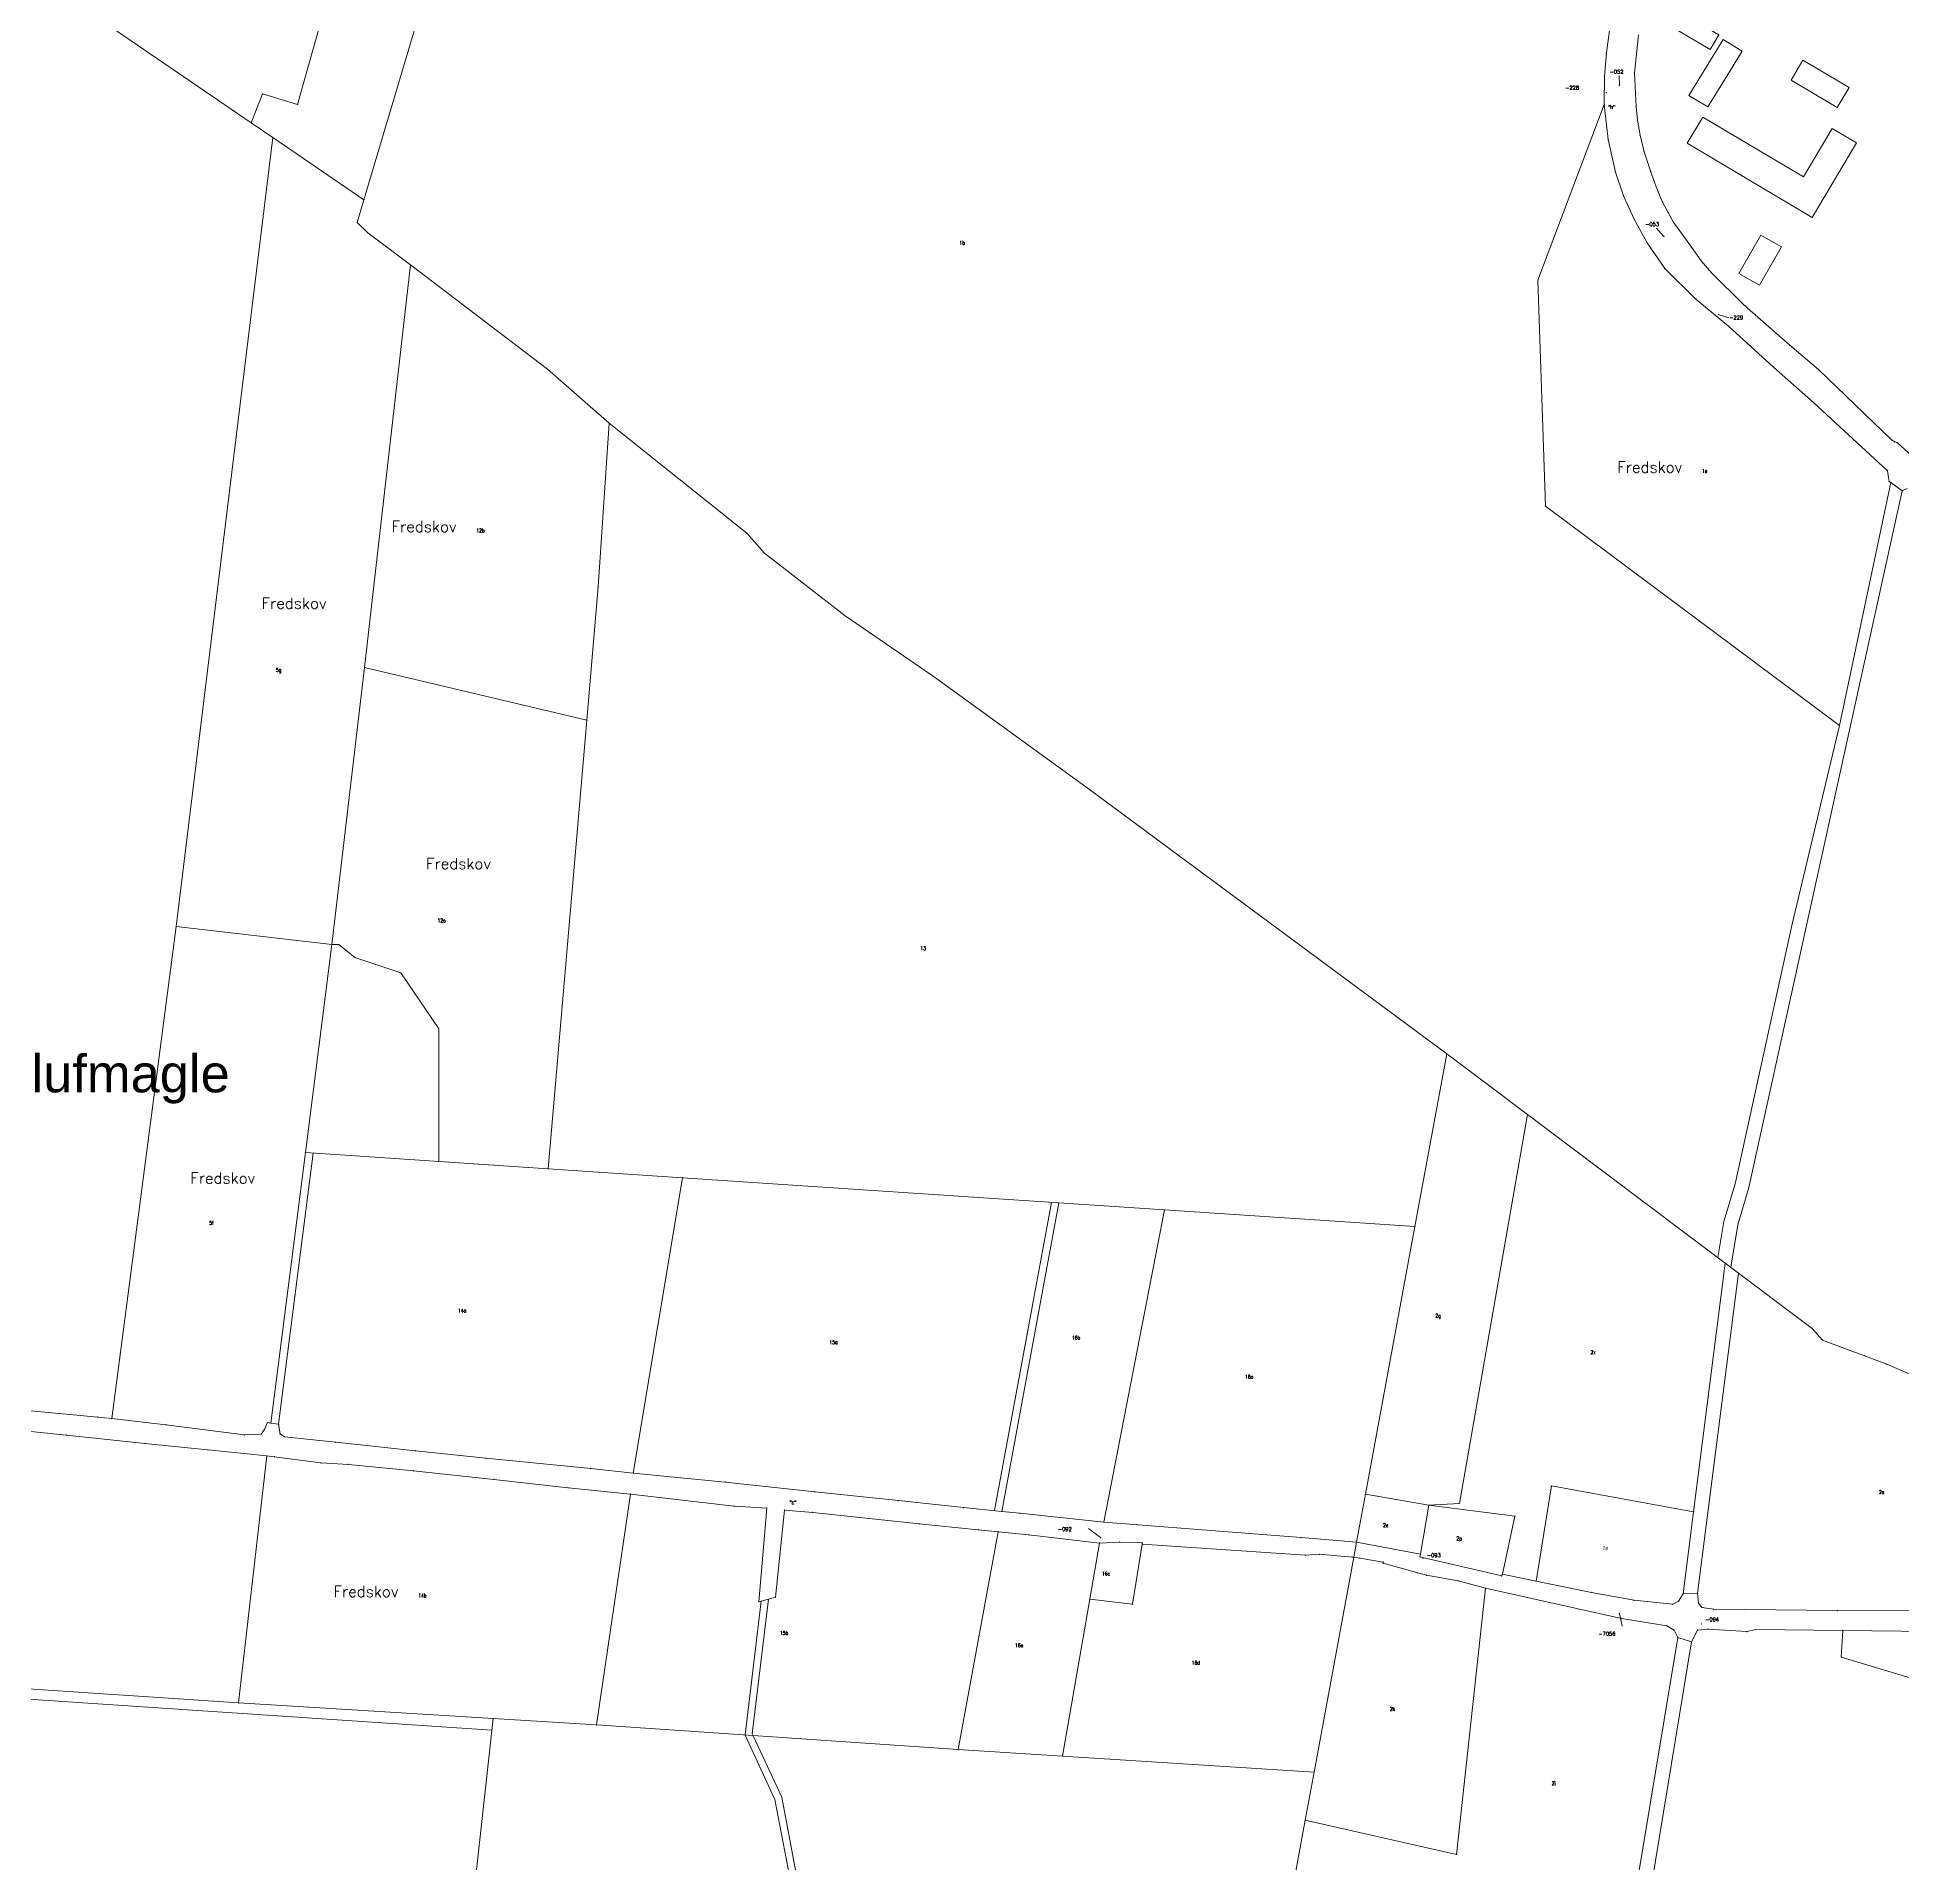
# Model space of a CAD drawing. Header units: millimetres. Extents: x 672113 to 680957, y 6130092 to 6137781.
# Drawn here: x 675262 to 676256, y 6131054 to 6132027 of the extents above; entities that cross this region are included whole.
import ezdxf

# ---------------------------------------------------------------- set-up
doc = ezdxf.new("R2010")
doc.units = ezdxf.units.MM
doc.header["$LTSCALE"] = 0.5
for name, color, linetype, lineweight in [('ADMN_GR', 1, 'Continuous', 5), ('bygning', 1, 'Continuous', 5), ('FREDSKOV', 1, 'Continuous', 5), ('FRSKOV_L', 1, 'Continuous', 5), ('OPTAGETVEJ', 1, 'Continuous', 5), ('skel', 142, 'Continuous', 5), ('SKELKREDS', 1, 'Continuous', 5), ('SKELPKT', 1, 'Continuous', 5), ('SKOV_TEKST', 1, 'Continuous', 5)]:
    doc.layers.add(name, color=color, linetype=linetype, lineweight=lineweight)
for name, color, linetype, lineweight, plot in [('FIKS_PILE', 9, 'Continuous', 5, False), ('FIKS_TEKST', 6, 'Continuous', 5, False), ('FIKSPUNKT', 1, 'Continuous', 5, False)]:
    doc.layers.add(name, color=color, linetype=linetype, lineweight=lineweight, plot=plot)
doc.layers.add('MATRNR', color=12, linetype='Continuous')
doc.layers.add('Tekst-stor', color=7, linetype='Continuous')
doc.styles.add('Ariel', font='arial.ttf')
doc.styles.get("Standard").update_dxf_attribs({"font": 'romans.shx', "width": 0.75})

# ---------------------------------------------------------------- blocks, each defined once
blk = doc.blocks.new('270552_270552.DWG_FMEBLOCK32')
at = {"layer": 'FIKS_PILE', "color": 6}
blk.add_line((-3.26, 2.35), (3.26, -2.35), dxfattribs=at)
blk = doc.blocks.new('270554_270554.DWG_FMEBLOCK46')
at = {"layer": 'FIKS_PILE', "color": 6}
blk.add_line((-0.1, 2.63), (0.1, -2.63), dxfattribs=at)
blk = doc.blocks.new('270554_270554.DWG_FMEBLOCK47')
at = {"layer": 'FIKS_PILE', "color": 6}
blk.add_line((-1.96, 2.16), (1.96, -2.16), dxfattribs=at)
blk = doc.blocks.new('270554_270554.DWG_FMEBLOCK48')
at = {"layer": 'FIKS_PILE', "color": 6}
blk.add_line((2.81, -0.91), (-2.81, 0.91), dxfattribs=at)
blk = doc.blocks.new('270555_270555.DWG_FMEBLOCK3')
at = {"layer": 'FIKS_PILE', "color": 6}
blk.add_line((0.75, -3.37), (-0.75, 3.37), dxfattribs=at)

msp = doc.modelspace()

# ---------------------------------------------------------------- linework, layer by layer
at = {"layer": 'ADMN_GR', "color": 220}
for p, q in [((675376.42, 6131981.32), (675290.54, 6132039.93)), ((675376.42, 6131981.32), (675290.54, 6132039.93)), ((675387.82, 6131973.53), (675376.42, 6131981.32)), ((675387.82, 6131973.53), (675376.42, 6131981.32)), ((675436.39, 6131940.37), (675387.82, 6131973.53)), ((675436.39, 6131940.37), (675387.82, 6131973.53)), ((675432.83, 6131928.32), (675436.39, 6131940.37)), ((675432.83, 6131928.32), (675436.39, 6131940.37)), ((675438.48, 6131922.72), (675432.83, 6131928.32)), ((675438.48, 6131922.72), (675432.83, 6131928.32)), ((675461.23, 6131905.69), (675438.48, 6131922.72)), ((675461.23, 6131905.69), (675438.48, 6131922.72)), ((675534.14, 6131850.15), (675461.23, 6131905.69)), ((675534.14, 6131850.15), (675461.23, 6131905.69)), ((675567.04, 6131821.33), (675534.14, 6131850.15)), ((675567.04, 6131821.33), (675534.14, 6131850.15)), ((675640.31, 6131762.89), (675567.04, 6131821.33)), ((675640.31, 6131762.89), (675567.04, 6131821.33)), ((675649.72, 6131752.22), (675640.31, 6131762.89)), ((675649.72, 6131752.22), (675640.31, 6131762.89)), ((675692.67, 6131718.87), (675649.72, 6131752.22)), ((675692.67, 6131718.87), (675649.72, 6131752.22)), ((675739.5, 6131686.67), (675692.67, 6131718.87)), ((675739.5, 6131686.67), (675692.67, 6131718.87)), ((675822.86, 6131626.31), (675739.5, 6131686.67)), ((675822.86, 6131626.31), (675739.5, 6131686.67)), ((676013.08, 6131485.5), (675822.86, 6131626.31)), ((676013.08, 6131485.5), (675822.86, 6131626.31)), ((675996.09, 6131393.56), (676013.08, 6131485.5)), ((675996.09, 6131393.56), (676013.08, 6131485.5)), ((676056.12, 6131453.17), (676013.08, 6131485.5)), ((676056.12, 6131453.17), (676013.08, 6131485.5)), ((676161.37, 6131374.08), (676056.12, 6131453.17)), ((676161.37, 6131374.08), (676056.12, 6131453.17)), ((675969.74, 6131250.96), (675996.09, 6131393.56)), ((675969.74, 6131250.96), (675996.09, 6131393.56)), ((676207.67, 6131339.3), (676161.37, 6131374.08)), ((676207.67, 6131339.3), (676161.37, 6131374.08)), ((676207.67, 6131339.3), (676213.24, 6131333.04)), ((676207.67, 6131339.3), (676213.24, 6131333.04)), ((676213.24, 6131333.04), (676235.48, 6131324.72)), ((676213.24, 6131333.04), (676235.48, 6131324.72)), ((676235.48, 6131324.72), (676247.35, 6131320.19)), ((676235.48, 6131324.72), (676247.35, 6131320.19)), ((676247.35, 6131320.19), (676283.85, 6131304.47)), ((676247.35, 6131320.19), (676283.85, 6131304.47)), ((675965.02, 6131225.4), (675969.74, 6131250.96)), ((675965.02, 6131225.4), (675969.74, 6131250.96)), ((675963.54, 6131217.41), (675965.02, 6131225.4)), ((675963.54, 6131217.41), (675965.02, 6131225.4)), ((675942.41, 6131103.04), (675963.54, 6131217.41)), ((675942.41, 6131103.04), (675963.54, 6131217.41)), ((675937.67, 6131077.39), (675942.41, 6131103.04)), ((675937.67, 6131077.39), (675942.41, 6131103.04)), ((675930.17, 6131036.76), (675937.67, 6131077.39)), ((675930.17, 6131036.76), (675937.67, 6131077.39))]:
    msp.add_line(p, q, dxfattribs=at)
at = {"layer": 'bygning'}
for points in [[(676153.36, 6132020.49, 52.91), (676157.9, 6132028.24, 52.92), (676132.24, 6132043.29, 52.92), (676127.7, 6132035.54, 52.92)], [(676160.31, 6132025.79, 52.94), (676142.05, 6131996, 52.88), (676152.12, 6131989.83, 52.91), (676161.28, 6132004.76, 52.91), (676170.38, 6132019.61, 52.91)], [(676227.31, 6132000.25, 55.24), (676202.75, 6132014.77, 55.09), (676196.41, 6132004.04, 55.08), (676220.97, 6131989.52, 55.08)], [(676231.23, 6131970.73, 54.77), (676218.27, 6131978.42, 53.98), (676203, 6131952.67, 53.97), (676149.38, 6131984.46, 53.98), (676141.08, 6131970.47, 53.97), (676207.66, 6131930.99, 54.48)], [(676191.24, 6131915.32, 52.89), (676180.36, 6131921.55, 52.35), (676168.69, 6131901.17, 52.35), (676179.57, 6131894.94, 53.75)]]:
    msp.add_polyline3d(points, close=True, dxfattribs=at)
at = {"layer": 'FIKSPUNKT', "color": 6}
for p in [(676105.01, 6132001.24), (676098.1, 6131997.48), (676128.7, 6131920.87), (676157.61, 6131879.3), (675828.75, 6131227.92), (676000.45, 6131216.92), (676104.94, 6131187.45), (676148.65, 6131181.85)]:
    msp.add_point(p, dxfattribs=at)
at = {"layer": 'FREDSKOV', "color": 7}
for points in [[(676061.62, 6131897.58), (676065.57, 6131777.25), (676222.17, 6131660.37), (676249.49, 6131789.73), (676248.6, 6131790.36), (676248.04, 6131794.58), (676247.84, 6131796.06), (676208.31, 6131832.46), (676187.08, 6131851.3), (676163.01, 6131873.1), (676145.73, 6131887.51), (676129.14, 6131903.73), (676119.73, 6131917.49), (676112.89, 6131930.01), (676107.2, 6131942.55), (676102.88, 6131955.18), (676098.95, 6131972.44), (676096.89, 6131991.15)], [(675387.82, 6131973.53), (675336.45, 6131553.37), (675419.28, 6131543.77), (675436.78, 6131691.37), (675461.23, 6131905.69), (675438.48, 6131922.72), (675432.83, 6131928.32), (675436.39, 6131940.37)], [(675461.23, 6131905.69), (675436.78, 6131691.37), (675555.07, 6131663.17), (675561.07, 6131734.23), (675567.04, 6131821.33), (675534.14, 6131850.15)], [(675419.28, 6131543.77), (675422.99, 6131543.84), (675431.55, 6131536.88), (675456.07, 6131528.7), (675476.34, 6131498.93), (675476.32, 6131428.22), (675534.59, 6131424.31), (675555.07, 6131663.17), (675436.78, 6131691.37)], [(675302.06, 6131291.23), (675330.92, 6131288), (675372.79, 6131282.61), (675381.68, 6131283.04), (675383.43, 6131285.48), (675385.02, 6131289.18), (675386.81, 6131288.89), (675405.23, 6131432.99), (675419.28, 6131543.77), (675336.45, 6131553.37)], [(675384.68, 6131271.37), (675369.64, 6131139.81), (675505.18, 6131131.53), (675560.19, 6131128.08), (675578.36, 6131251.09), (675545.08, 6131254.44), (675505.63, 6131258.83), (675462.88, 6131263.36), (675428.16, 6131266.86), (675413.46, 6131267.68), (675388.67, 6131270.95)]]:
    msp.add_lwpolyline(points, close=True, dxfattribs=at)
at = {"layer": 'FRSKOV_L', "color": 64, "true_color": 0x5fa000}
for p, q in [((676096.89, 6131991.15), (676061.62, 6131897.58)), ((676098.95, 6131972.44), (676096.89, 6131991.15)), ((675387.82, 6131973.53), (675336.45, 6131553.37)), ((675436.39, 6131940.37), (675387.82, 6131973.53)), ((676102.88, 6131955.18), (676098.95, 6131972.44)), ((676107.2, 6131942.55), (676102.88, 6131955.18)), ((675432.83, 6131928.32), (675436.39, 6131940.37)), ((676112.89, 6131930.01), (676107.2, 6131942.55)), ((676119.73, 6131917.49), (676112.89, 6131930.01)), ((675438.48, 6131922.72), (675432.83, 6131928.32)), ((675461.23, 6131905.69), (675438.48, 6131922.72)), ((676129.14, 6131903.73), (676119.73, 6131917.49)), ((675461.23, 6131905.69), (675436.78, 6131691.37)), ((675436.78, 6131691.37), (675461.23, 6131905.69)), ((675534.14, 6131850.15), (675461.23, 6131905.69)), ((676145.73, 6131887.51), (676129.14, 6131903.73)), ((676061.62, 6131897.58), (676065.57, 6131777.25)), ((676163.01, 6131873.1), (676145.73, 6131887.51)), ((676187.08, 6131851.3), (676163.01, 6131873.1)), ((675567.04, 6131821.33), (675534.14, 6131850.15)), ((676208.31, 6131832.46), (676187.08, 6131851.3)), ((676247.84, 6131796.06), (676208.31, 6131832.46)), ((675561.07, 6131734.23), (675567.04, 6131821.33)), ((676248.04, 6131794.58), (676247.84, 6131796.06)), ((676248.6, 6131790.36), (676248.04, 6131794.58)), ((676249.49, 6131789.73), (676248.6, 6131790.36)), ((676222.17, 6131660.37), (676249.49, 6131789.73)), ((676065.57, 6131777.25), (676222.17, 6131660.37)), ((675555.07, 6131663.17), (675561.07, 6131734.23)), ((675436.78, 6131691.37), (675419.28, 6131543.77)), ((675419.28, 6131543.77), (675436.78, 6131691.37)), ((675555.07, 6131663.17), (675436.78, 6131691.37)), ((675436.78, 6131691.37), (675555.07, 6131663.17)), ((675534.59, 6131424.31), (675555.07, 6131663.17)), ((675336.45, 6131553.37), (675302.06, 6131291.23)), ((675419.28, 6131543.77), (675336.45, 6131553.37)), ((675336.45, 6131553.37), (675419.28, 6131543.77)), ((675405.23, 6131432.99), (675419.28, 6131543.77)), ((675419.28, 6131543.77), (675422.99, 6131543.84)), ((675422.99, 6131543.84), (675431.55, 6131536.88)), ((675431.55, 6131536.88), (675456.07, 6131528.7)), ((675456.07, 6131528.7), (675476.34, 6131498.93)), ((675476.34, 6131498.93), (675476.32, 6131428.22)), ((675386.81, 6131288.89), (675405.23, 6131432.99)), ((675476.32, 6131428.22), (675534.59, 6131424.31)), ((675302.06, 6131291.23), (675330.92, 6131288)), ((675330.92, 6131288), (675372.79, 6131282.61)), ((675381.68, 6131283.04), (675383.43, 6131285.48)), ((675383.43, 6131285.48), (675385.02, 6131289.18)), ((675385.02, 6131289.18), (675386.81, 6131288.89)), ((675372.79, 6131282.61), (675381.68, 6131283.04)), ((675384.68, 6131271.37), (675369.64, 6131139.81)), ((675388.67, 6131270.95), (675384.68, 6131271.37)), ((675413.46, 6131267.68), (675388.67, 6131270.95)), ((675428.16, 6131266.86), (675413.46, 6131267.68)), ((675462.88, 6131263.36), (675428.16, 6131266.86)), ((675505.63, 6131258.83), (675462.88, 6131263.36)), ((675545.08, 6131254.44), (675505.63, 6131258.83)), ((675578.36, 6131251.09), (675545.08, 6131254.44)), ((675560.19, 6131128.08), (675578.36, 6131251.09)), ((675369.64, 6131139.81), (675505.18, 6131131.53)), ((675505.18, 6131131.53), (675560.19, 6131128.08))]:
    msp.add_line(p, q, dxfattribs=at)
at = {"layer": 'OPTAGETVEJ', "color": 8}
for p, q in [((676255.64, 6131785.3), (676204.27, 6131552.24)), ((676222.17, 6131660.37), (676196.75, 6131553.82)), ((676196.75, 6131553.82), (676166.56, 6131416.32)), ((676204.27, 6131552.24), (676174.01, 6131414.41)), ((675409.44, 6131432.67), (675390.97, 6131288.26)), ((676166.56, 6131416.32), (676160.65, 6131396.26)), ((676174.01, 6131414.41), (676168.14, 6131394.51)), ((675802.64, 6131406.34), (675772.24, 6131242.28)), ((675802.65, 6131406.39), (675802.64, 6131406.34)), ((676160.65, 6131396.26), (676157.4, 6131377.07)), ((676168.14, 6131394.51), (676164.31, 6131371.88)), ((676146.62, 6131198.2), (676168.36, 6131368.78)), ((675772.24, 6131242.28), (675772.23, 6131242.23)), ((675647.96, 6131194), (675639.37, 6131122.77)), ((675651.89, 6131195.07), (675643.24, 6131123.38)), ((675647.97, 6131194.05), (675647.96, 6131194)), ((675651.89, 6131195.12), (675651.89, 6131195.07)), ((676121.85, 6131041.77), (676143.37, 6131172.31)), ((675504.45, 6131125.34), (674980.27, 6131160.25)), ((675504.5, 6131125.34), (675504.45, 6131125.34)), ((675639.37, 6131122.77), (675639.41, 6131122.69)), ((675639.41, 6131122.69), (675655.3, 6131088.41)), ((675643.24, 6131123.38), (675643.7, 6131122.39)), ((675643.7, 6131122.39), (675658.91, 6131089.57)), ((675655.3, 6131088.41), (675663.21, 6131046.94)), ((675658.91, 6131089.57), (675666.84, 6131048))]:
    msp.add_line(p, q, dxfattribs=at)
at = {"layer": 'skel', "color": 40}
for p, q in [((675571.86, 6132397.78), (675436.39, 6131940.37)), ((675401.09, 6131991.22), (675462.51, 6132210.89)), ((676099.66, 6132030.62), (676098.12, 6132018.62)), ((676098.12, 6132018.62), (676097.02, 6132006.22)), ((676115.18, 6132028.22), (676113.01, 6132007.88)), ((676097.02, 6132006.22), (676096.89, 6131991.15)), ((676113.01, 6132007.88), (676113.91, 6131990.11)), ((675376.42, 6131981.32), (675382.45, 6131996.75)), ((675382.45, 6131996.75), (675401.09, 6131991.22)), ((676061.62, 6131897.58), (676096.89, 6131991.15)), ((676096.89, 6131991.15), (676098.95, 6131972.44)), ((676113.91, 6131990.11), (676114.6, 6131982.8)), ((676114.6, 6131982.8), (676116.03, 6131974.78)), ((675387.82, 6131973.53), (675336.45, 6131553.37)), ((676098.95, 6131972.44), (676102.88, 6131955.18)), ((676116.03, 6131974.78), (676118.1, 6131966)), ((676118.1, 6131966), (676121.68, 6131955.28)), ((676102.88, 6131955.18), (676107.2, 6131942.55)), ((676121.68, 6131955.28), (676123.38, 6131950.57)), ((676123.38, 6131950.57), (676125.55, 6131944.95)), ((676107.2, 6131942.55), (676112.89, 6131930.01)), ((676125.55, 6131944.95), (676127.98, 6131939.2)), ((676127.98, 6131939.2), (676131, 6131933.54)), ((676112.89, 6131930.01), (676119.73, 6131917.49)), ((676131, 6131933.54), (676133.89, 6131928.35)), ((676133.89, 6131928.35), (676136.56, 6131924.48)), ((676136.56, 6131924.48), (676143.39, 6131915.11)), ((676119.73, 6131917.49), (676129.14, 6131903.73)), ((676143.39, 6131915.11), (676148.59, 6131907.81)), ((675461.23, 6131905.69), (675436.78, 6131691.37)), ((676129.14, 6131903.73), (676145.73, 6131887.51)), ((676148.59, 6131907.81), (676154.16, 6131901.33)), ((676154.16, 6131901.33), (676170.88, 6131884.82)), ((676065.57, 6131777.25), (676061.62, 6131897.58)), ((676145.73, 6131887.51), (676163.01, 6131873.1)), ((676170.88, 6131884.82), (676174.61, 6131881.48)), ((676174.61, 6131881.48), (676177.37, 6131879.17)), ((676163.01, 6131873.1), (676187.08, 6131851.3)), ((676177.37, 6131879.17), (676195.69, 6131862.89)), ((676195.69, 6131862.89), (676210.99, 6131849.98)), ((676187.08, 6131851.3), (676208.31, 6131832.46)), ((676210.99, 6131849.98), (676249.83, 6131812.47)), ((676208.31, 6131832.46), (676247.84, 6131796.06)), ((675567.04, 6131821.33), (675561.07, 6131734.23)), ((676251.64, 6131811.47), (676249.83, 6131812.47)), ((676252.92, 6131811.09), (676251.64, 6131811.47)), ((676261.1, 6131803.74), (676252.92, 6131811.09)), ((676247.84, 6131796.06), (676248.04, 6131794.58)), ((676248.04, 6131794.58), (676248.6, 6131790.36)), ((676248.6, 6131790.36), (676249.49, 6131789.73)), ((676249.49, 6131789.73), (676222.17, 6131660.37)), ((676249.49, 6131789.73), (676255.64, 6131785.3)), ((676255.64, 6131785.3), (676258.28, 6131786.6)), ((676222.17, 6131660.37), (676065.57, 6131777.25)), ((675561.07, 6131734.23), (675555.07, 6131663.17)), ((675436.78, 6131691.37), (675419.28, 6131543.77)), ((675436.78, 6131691.37), (675555.07, 6131663.17)), ((675555.07, 6131663.17), (675534.59, 6131424.31)), ((675336.45, 6131553.37), (675302.06, 6131291.23)), ((675336.45, 6131553.37), (675419.28, 6131543.77)), ((675419.28, 6131543.77), (675405.23, 6131432.99)), ((676019.8, 6131246.09), (676056.12, 6131453.17)), ((675405.23, 6131432.99), (675386.81, 6131288.89)), ((675405.23, 6131432.99), (675534.59, 6131424.31)), ((675534.59, 6131424.31), (675606.09, 6131419.52)), ((675606.09, 6131419.52), (675579.85, 6131262.2)), ((675606.09, 6131419.52), (675806.38, 6131406.14)), ((675806.38, 6131406.14), (675776.17, 6131241.83)), ((675806.38, 6131406.14), (675862.66, 6131402.38)), ((675862.66, 6131402.38), (675830.38, 6131236.19)), ((675862.66, 6131402.38), (675996.09, 6131393.56)), ((676144.48, 6131241.69), (676161.37, 6131374.08)), ((675259.07, 6131295.45), (675294.65, 6131292.06)), ((675277.99, 6131282.48), (675252.03, 6131285.12)), ((675294.65, 6131292.06), (675302.06, 6131291.23)), ((675302.06, 6131291.23), (675330.92, 6131288)), ((675330.92, 6131288), (675372.79, 6131282.61)), ((675381.68, 6131283.04), (675383.43, 6131285.48)), ((675383.43, 6131285.48), (675385.02, 6131289.18)), ((675385.02, 6131289.18), (675386.81, 6131288.89)), ((675386.81, 6131288.89), (675390.95, 6131288.22)), ((675390.95, 6131288.22), (675391.78, 6131283.1)), ((675319.75, 6131278.05), (675277.99, 6131282.48)), ((675319.75, 6131278.05), (675353.27, 6131274.62)), ((675353.27, 6131274.62), (675384.68, 6131271.37)), ((675372.79, 6131282.61), (675381.68, 6131283.04)), ((675391.78, 6131283.1), (675394.09, 6131281.6)), ((675394.09, 6131281.6), (675421.42, 6131278.62)), ((675421.42, 6131278.62), (675463.79, 6131274.18)), ((675463.79, 6131274.18), (675501.37, 6131270.13)), ((675384.68, 6131271.37), (675369.64, 6131139.81)), ((675384.68, 6131271.37), (675388.67, 6131270.95)), ((675388.67, 6131270.95), (675413.46, 6131267.68)), ((675413.46, 6131267.68), (675428.16, 6131266.86)), ((675462.88, 6131263.36), (675428.16, 6131266.86)), ((675501.37, 6131270.13), (675557.19, 6131264.65)), ((675557.19, 6131264.65), (675579.85, 6131262.2)), ((675505.63, 6131258.83), (675462.88, 6131263.36)), ((675545.08, 6131254.44), (675505.63, 6131258.83)), ((675578.36, 6131251.09), (675545.08, 6131254.44)), ((675579.85, 6131262.2), (675628.82, 6131257.42)), ((675628.82, 6131257.42), (675676.49, 6131252.33)), ((676060.59, 6131204.73), (676068.81, 6131255.38)), ((676068.81, 6131255.38), (676144.48, 6131241.69)), ((675578.36, 6131251.09), (675560.19, 6131128.08)), ((675633.53, 6131244.66), (675578.36, 6131251.09)), ((675650.91, 6131243.57), (675633.53, 6131244.66)), ((675646.78, 6131193.72), (675650.91, 6131243.57)), ((675676.49, 6131252.33), (675721.08, 6131247.6)), ((675721.08, 6131247.6), (675755.78, 6131243.91)), ((675755.78, 6131243.91), (675776.17, 6131241.83)), ((676003.56, 6131245.09), (675969.74, 6131250.96)), ((675999.08, 6131219.01), (676003.56, 6131245.09)), ((676003.56, 6131245.09), (676019.8, 6131246.09)), ((676049.39, 6131239.28), (676003.56, 6131245.09)), ((675660.46, 6131242.57), (675655.57, 6131196.13)), ((675675.4, 6131241.28), (675660.46, 6131242.57)), ((675732.07, 6131235.25), (675675.4, 6131241.28)), ((675763.51, 6131232.09), (675732.07, 6131235.25)), ((675776.17, 6131241.83), (675785.72, 6131240.85)), ((675830.38, 6131236.19), (675785.72, 6131240.85)), ((675935.47, 6131227.9), (675830.38, 6131236.19)), ((676042.71, 6131208.36), (676049.39, 6131239.28)), ((676138.89, 6131197.88), (676144.48, 6131241.69)), ((675774.18, 6131230.99), (675752.94, 6131114.99)), ((675774.18, 6131230.99), (675763.51, 6131232.09)), ((675790.56, 6131229.29), (675774.18, 6131230.99)), ((675828.11, 6131224.96), (675790.56, 6131229.29)), ((675828.11, 6131224.96), (675822.94, 6131195.05)), ((675828.11, 6131224.96), (675838.92, 6131225.52)), ((675838.92, 6131225.52), (675850.91, 6131225.05)), ((675850.87, 6131224.4), (675845.78, 6131192.42)), ((675850.91, 6131225.05), (675850.87, 6131224.4)), ((675850.87, 6131224.4), (675937.87, 6131218.48)), ((675965.02, 6131225.4), (675935.47, 6131227.9)), ((675965.02, 6131225.4), (675999.08, 6131219.01)), ((675937.87, 6131218.48), (675945.37, 6131219)), ((675945.37, 6131219), (675962.61, 6131217.54)), ((675962.61, 6131217.54), (675963.54, 6131217.41)), ((675966.73, 6131216.93), (675963.54, 6131217.41)), ((675979.22, 6131214.82), (675966.73, 6131216.93)), ((675979.18, 6131214.23), (675979.22, 6131214.82)), ((675997.64, 6131209.09), (675979.18, 6131214.23)), ((675999.08, 6131219.01), (675998.74, 6131217.63)), ((675998.74, 6131217.63), (676042.3, 6131207.48)), ((676002.29, 6131207.8), (675997.64, 6131209.09)), ((676019.13, 6131204.89), (676002.29, 6131207.8)), ((676033.75, 6131200.87), (676019.13, 6131204.89)), ((676042.3, 6131207.48), (676042.71, 6131208.36)), ((676042.71, 6131208.36), (676060.59, 6131204.73)), ((676060.59, 6131204.73), (676090.22, 6131198.71)), ((675655.57, 6131196.13), (675646.78, 6131193.72)), ((675808.49, 6131111.49), (675822.94, 6131195.05)), ((675845.78, 6131192.42), (675822.94, 6131195.05)), ((676018.33, 6131059.11), (676033.75, 6131200.87)), ((676106.03, 6131184.74), (676033.75, 6131200.87)), ((676090.22, 6131198.71), (676112.82, 6131194.54)), ((676112.82, 6131194.54), (676133.42, 6131192.39)), ((676133.42, 6131192.39), (676136.52, 6131193.97)), ((676136.52, 6131193.97), (676138.89, 6131197.88)), ((676138.89, 6131197.88), (676146.62, 6131198.2)), ((676146.62, 6131198.2), (676147.04, 6131193.02)), ((676130.2, 6131180.92), (676106.03, 6131184.74)), ((676147.04, 6131193.02), (676148.9, 6131190.68)), ((676148.9, 6131190.68), (676155.27, 6131189.73)), ((676155.27, 6131189.73), (676221.32, 6131189)), ((676221.32, 6131189), (676283.78, 6131188.81)), ((676114.33, 6131043.1), (676136.05, 6131174.6)), ((676134.16, 6131178.55), (676130.2, 6131180.92)), ((676136.05, 6131174.6), (676134.16, 6131178.55)), ((676143.37, 6131172.31), (676136.05, 6131174.6)), ((676143.37, 6131172.31), (676146.67, 6131178.67)), ((676146.67, 6131178.67), (676152.22, 6131179.16)), ((676152.22, 6131179.16), (676172.91, 6131177.81)), ((676172.91, 6131177.81), (676177.57, 6131178.92)), ((676177.57, 6131178.92), (676223.92, 6131178.48)), ((676223.92, 6131178.48), (676223.15, 6131164.23)), ((676223.92, 6131178.48), (676270.47, 6131177.93)), ((676223.15, 6131164.23), (676276.37, 6131148.3)), ((675369.64, 6131139.81), (675032.21, 6131162.28)), ((675505.18, 6131131.53), (675369.64, 6131139.81)), ((675505.18, 6131131.53), (675483.36, 6130933.37)), ((675560.19, 6131128.08), (675505.18, 6131131.53)), ((675752.94, 6131114.99), (675560.19, 6131128.08)), ((675808.49, 6131111.49), (675752.94, 6131114.99)), ((675942.41, 6131103.04), (675808.49, 6131111.49)), ((675937.67, 6131077.39), (676018.33, 6131059.11))]:
    msp.add_line(p, q, dxfattribs=at)
at = {"layer": 'SKELKREDS', "color": 250, "true_color": 0x333333}
for p in [(676098.12, 6132018.62), (676097.02, 6132006.22), (676113.01, 6132007.88), (676096.89, 6131991.15), (676113.91, 6131990.11), (676114.6, 6131982.8), (676098.95, 6131972.44), (676116.03, 6131974.78), (676118.1, 6131966), (676102.88, 6131955.18), (676121.68, 6131955.28), (676123.38, 6131950.57), (676107.2, 6131942.55), (676125.55, 6131944.95), (676127.98, 6131939.2), (676112.89, 6131930.01), (676131, 6131933.54), (676133.89, 6131928.35), (676136.56, 6131924.48), (676119.73, 6131917.49), (676143.39, 6131915.11), (676129.14, 6131903.73), (676148.59, 6131907.81), (676154.16, 6131901.33), (676061.62, 6131897.58), (676145.73, 6131887.51), (676170.88, 6131884.82), (676174.61, 6131881.48), (676163.01, 6131873.1), (676177.37, 6131879.17), (676195.69, 6131862.89), (676187.08, 6131851.3), (676210.99, 6131849.98), (676208.31, 6131832.46), (676249.83, 6131812.47), (676251.64, 6131811.47), (676252.92, 6131811.09), (676247.84, 6131796.06), (676248.04, 6131794.58), (676248.6, 6131790.36), (676249.49, 6131789.73), (676255.64, 6131785.3), (676065.57, 6131777.25), (676222.17, 6131660.37), (676068.81, 6131255.38), (675830.38, 6131236.19), (676144.48, 6131241.69), (675828.11, 6131224.96), (675838.92, 6131225.52), (675850.87, 6131224.4), (675850.91, 6131225.05), (675935.47, 6131227.9), (675965.02, 6131225.4), (675965.02, 6131225.4), (675937.87, 6131218.48), (675945.37, 6131219), (675962.61, 6131217.54), (675966.73, 6131216.93), (675979.18, 6131214.23), (675979.22, 6131214.82), (675998.74, 6131217.63), (675999.08, 6131219.01), (675997.64, 6131209.09), (676002.29, 6131207.8), (676019.13, 6131204.89), (676042.3, 6131207.48), (676042.71, 6131208.36), (676060.59, 6131204.73), (676033.75, 6131200.87), (676090.22, 6131198.71), (676112.82, 6131194.54), (676136.52, 6131193.97), (676138.89, 6131197.88), (676146.62, 6131198.2), (676106.03, 6131184.74), (676133.42, 6131192.39), (676147.04, 6131193.02), (676148.9, 6131190.68), (676155.27, 6131189.73), (676221.32, 6131189), (676130.2, 6131180.92), (676134.16, 6131178.55), (676136.05, 6131174.6), (676146.67, 6131178.67), (676152.22, 6131179.16), (676172.91, 6131177.81), (676177.57, 6131178.92), (676223.92, 6131178.48), (676143.37, 6131172.31)]:
    msp.add_point(p, dxfattribs=at)
at = {"layer": 'SKELPKT', "color": 253, "true_color": 0x999999}
for p in [(675382.45, 6131996.75), (675401.09, 6131991.22), (675376.42, 6131981.32), (675376.42, 6131981.32), (675387.82, 6131973.53), (675387.82, 6131973.53), (675436.39, 6131940.37), (675436.39, 6131940.37), (675432.83, 6131928.32), (675432.83, 6131928.32), (675438.48, 6131922.72), (675438.48, 6131922.72), (675461.23, 6131905.69), (675461.23, 6131905.69), (675534.14, 6131850.15), (675534.14, 6131850.15), (675567.04, 6131821.33), (675567.04, 6131821.33), (675640.31, 6131762.89), (675640.31, 6131762.89), (675649.72, 6131752.22), (675649.72, 6131752.22), (675561.07, 6131734.23), (675692.67, 6131718.87), (675692.67, 6131718.87), (675436.78, 6131691.37), (675739.5, 6131686.67), (675739.5, 6131686.67), (675555.07, 6131663.17), (675822.86, 6131626.31), (675822.86, 6131626.31), (675336.45, 6131553.37), (675419.28, 6131543.77), (676013.08, 6131485.5), (676013.08, 6131485.5), (676013.08, 6131485.5), (676056.12, 6131453.17), (676056.12, 6131453.17), (675405.23, 6131432.99), (675534.59, 6131424.31), (675606.09, 6131419.52), (675806.38, 6131406.14), (675862.66, 6131402.38), (675996.09, 6131393.56), (675996.09, 6131393.56), (676161.37, 6131374.08), (676161.37, 6131374.08), (676207.67, 6131339.3), (676207.67, 6131339.3), (676213.24, 6131333.04), (676213.24, 6131333.04), (676235.48, 6131324.72), (676235.48, 6131324.72), (676247.35, 6131320.19), (676247.35, 6131320.19), (675294.65, 6131292.06), (675302.06, 6131291.23), (675330.92, 6131288), (675383.43, 6131285.48), (675385.02, 6131289.18), (675386.81, 6131288.89), (675390.95, 6131288.22), (675277.99, 6131282.48), (675319.75, 6131278.05), (675353.27, 6131274.62), (675372.79, 6131282.61), (675381.68, 6131283.04), (675391.78, 6131283.1), (675394.09, 6131281.6), (675421.42, 6131278.62), (675463.79, 6131274.18), (675384.68, 6131271.37), (675388.67, 6131270.95), (675413.46, 6131267.68), (675428.16, 6131266.86), (675501.37, 6131270.13), (675557.19, 6131264.65), (675462.88, 6131263.36), (675505.63, 6131258.83), (675545.08, 6131254.44), (675579.85, 6131262.2), (675628.82, 6131257.42), (675578.36, 6131251.09), (675633.53, 6131244.66), (675650.91, 6131243.57), (675676.49, 6131252.33), (675721.08, 6131247.6), (675755.78, 6131243.91), (675969.74, 6131250.96), (675969.74, 6131250.96), (676003.56, 6131245.09), (676019.8, 6131246.09), (675660.46, 6131242.57), (675675.4, 6131241.28), (675732.07, 6131235.25), (675776.17, 6131241.83), (675785.72, 6131240.85), (676049.39, 6131239.28), (675763.51, 6131232.09), (675774.18, 6131230.99), (675790.56, 6131229.29), (675963.54, 6131217.41), (675963.54, 6131217.41), (675655.57, 6131196.13), (675822.94, 6131195.05), (675646.78, 6131193.72), (675845.78, 6131192.42), (676223.15, 6131164.23), (675369.64, 6131139.81), (675505.18, 6131131.53), (675560.19, 6131128.08), (675752.94, 6131114.99), (675808.49, 6131111.49), (675942.41, 6131103.04), (675942.41, 6131103.04), (675937.67, 6131077.39), (675937.67, 6131077.39), (676018.33, 6131059.11)]:
    msp.add_point(p, dxfattribs=at)

# ---------------------------------------------------------------- block references
at = {"layer": 'FIKS_PILE', "color": 6}
for name, p in [('270554_270554.DWG_FMEBLOCK46', (676104.92, 6132003.92)), ('270554_270554.DWG_FMEBLOCK47', (676126.69, 6131923.06)), ('270554_270554.DWG_FMEBLOCK48', (676160.48, 6131878.36)), ('270552_270552.DWG_FMEBLOCK32', (675825.45, 6131230.3)), ('270555_270555.DWG_FMEBLOCK3', (676105.72, 6131184.02))]:
    msp.add_blockref(name, p, dxfattribs=at)

# ---------------------------------------------------------------- texts
at = {"layer": 'FIKS_TEKST'}
for s, p in [('-052', (676099.81, 6132007.58)), ('-228', (676076.17, 6131999.05)), ('-053', (676118.72, 6131926.39)), ('-229', (676163.53, 6131876.64)), ('-092', (675805.98, 6131231.38)), ('-093', (676002.48, 6131217.52)), ('-094', (676150.69, 6131183.28)), ('-7056', (676093.8, 6131175.67))]:
    msp.add_text(s, height=2, dxfattribs=at).set_placement(p)
at = {"layer": 'MATRNR', "width": 0.75}
for s, p in [('"h"', (676099, 6131988.78)), ('1b', (675753.52, 6131916.47)), ('1e', (676148.97, 6131794.98)), ('12b', (675496.25, 6131763.23)), ('5g', (675389.55, 6131688.98)), ('12a', (675475.57, 6131555.56)), ('13', (675732.75, 6131540.73)), ('5f', (675354.01, 6131394.48)), ('14a', (675486.46, 6131347.79)), ('2g', (676007.01, 6131345.04)), ('16b', (675813.42, 6131333.31)), ('15a', (675684.25, 6131330.93)), ('2x', (676089.61, 6131325.59)), ('16a', (675905.59, 6131312.54)), ('"c"', (675663.02, 6131245.66)), ('2s', (676243.21, 6131251.14)), ('2e', (675979.13, 6131233.51)), ('2p', (676018.21, 6131226.42)), ('2æ', (676096.16, 6131221.45)), ('16c', (675829.39, 6131207.69)), ('14b', (675465.3, 6131196.05)), ('15b', (675657.91, 6131176.11)), ('16e', (675783.11, 6131169.51)), ('16d', (675877.23, 6131160.26)), ('2k', (675982.75, 6131135.65)), ('2i', (676068.97, 6131096.02))]:
    msp.add_text(s, height=2, dxfattribs=at).set_placement(p)
at = {"layer": 'SKOV_TEKST', "color": 94}
for p in [(676103.83, 6131795.03), (675451.09, 6131763.41), (675381.85, 6131722.55), (675469.43, 6131583.89), (675343.89, 6131416.42), (675420.16, 6131196.23)]:
    msp.add_text('Fredskov', height=5.9, dxfattribs=at).set_placement(p)
at = {"layer": 'Tekst-stor', "style": 'Ariel'}
msp.add_text('Gelsted By, Herlufmagle', height=20, dxfattribs=at).set_placement((675062.18, 6131465.03))

doc.saveas('drawing.dxf')
